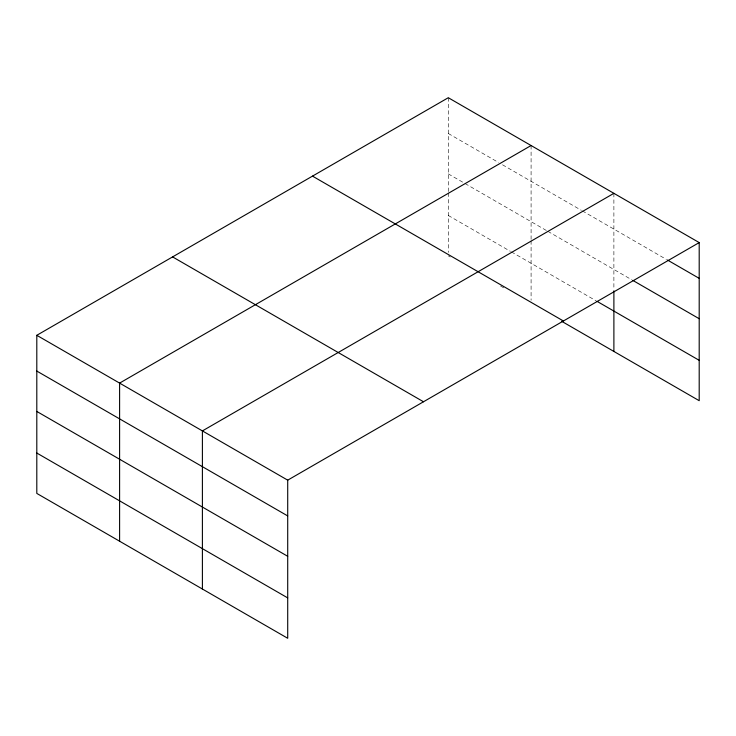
<?xml version="1.0" encoding="UTF-8"?>
<svg xmlns="http://www.w3.org/2000/svg" width="736" height="736" viewBox="0 0 736 736"><rect width="100%" height="100%" fill="white"/><g stroke="black" fill="none" stroke-linecap="round" stroke-linejoin="round"><path stroke-width="0.55" stroke-dasharray="3.68 2.76" d="M448.288 133.492L498.566 162.518M502.504 164.79L581.366 210.321M582.351 210.892L666.466 259.449M448.288 173.871L464.066 182.97M465.051 183.54L546.866 230.773M547.851 231.343L631.746 279.781M448.288 215.464L510.388 251.316M511.373 251.887L596.151 300.831M448.288 255.843L450.266 256.974M500.535 286L504.473 288.282M613.888 193.338L613.888 289.708M531.088 145.535L531.088 239.66M531.088 240.782L531.088 300.279M448.288 97.722L448.288 191.857M448.288 192.979L448.288 252.476"/><path stroke-width="1.1" d="M36.8 335.303L287.712 480.157L287.712 638.278L36.8 493.414L36.8 335.303L448.288 97.722L699.2 242.586L699.2 400.697L561.651 321.282M531.088 145.535L119.6 383.106L119.6 541.218M613.888 193.338L202.4 430.91L202.4 589.021M287.712 480.157L699.2 242.586M667.46 260.029L699.2 278.355M632.739 280.352L699.2 318.725M597.135 301.401L699.2 360.327M312.496 176.125L563.408 320.988M172.592 256.901L423.504 401.764M36.8 371.064L287.712 515.927M36.8 411.442L287.712 556.296M36.8 453.036L287.712 597.899M613.888 290.84L613.888 351.449"/></g></svg>
